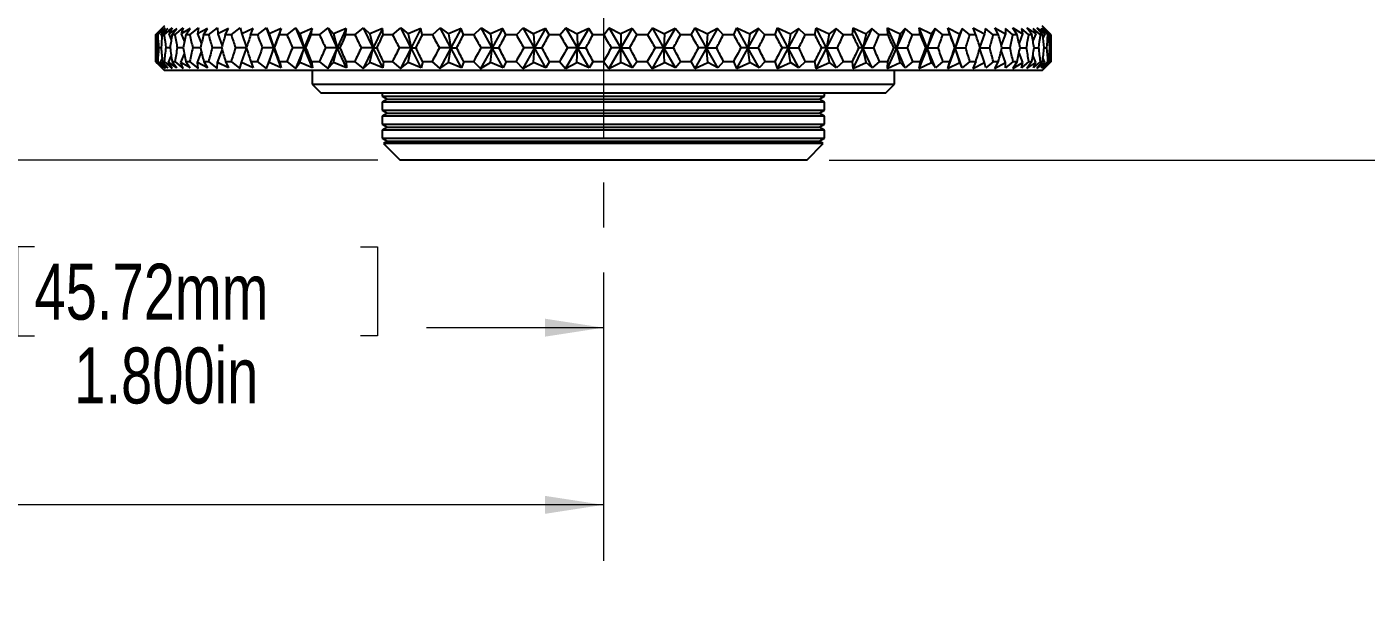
# Model space of a CAD drawing. Header units: inches. Extents: x 2.2 to 21.4, y 0.2 to 16.
# Drawn here: x 8.193 to 11.184, y 0.244 to 1.519 of the extents above; entities that cross this region are included whole.
import ezdxf

# ---------------------------------------------------------------- set-up
doc = ezdxf.new("R2010")
doc.units = ezdxf.units.IN
doc.header["$MEASUREMENT"] = 0
doc.linetypes.add('CENTERX2', pattern=[0.8, 0.5, -0.1, 0.1, -0.1])
doc.styles.add('SLDTEXTSTYLE0', font='TXT', dxfattribs={"width": 0.75})
doc.dimstyles.new('SLDDIMSTYLE0', dxfattribs={"dimtxt": 0.125, "dimasz": 0.13, "dimexe": 0, "dimexo": 0.0625, "dimgap": 0.03125, "dimtad": 0, "dimtih": 1, "dimtoh": 1, "dimdec": 3, "dimrnd": 1e-09, "dimzin": 12, "dimdsep": 46, "dimtxsty": 'SLDTEXTSTYLE0', "dimsah": 1, "dimcen": 0.09, "dimadec": 0, "dimazin": 3, "dimtfac": 1, "dimtdec": 3, "dimtofl": 0, "dimtmove": 0, "dimatfit": 3, "dimfxl": 1, "dimfrac": 2, "dimtolj": 1, "dimtzin": 12, "dimarcsym": 0})
doc.dimstyles.new('SLDDIMSTYLE1', dxfattribs={"dimtxt": 0.125, "dimasz": 0.13, "dimexe": 0, "dimexo": 0.0625, "dimgap": 0.03125, "dimtad": 0, "dimtih": 1, "dimtoh": 1, "dimdec": 3, "dimrnd": 1e-09, "dimzin": 4, "dimdsep": 46, "dimtxsty": 'SLDTEXTSTYLE0', "dimsah": 1, "dimcen": 0.09, "dimadec": 0, "dimazin": 1, "dimtfac": 1, "dimtdec": 3, "dimtofl": 0, "dimtmove": 0, "dimatfit": 3, "dimfxl": 1, "dimfrac": 2, "dimtolj": 1, "dimtzin": 12, "dimarcsym": 0})

# ---------------------------------------------------------------- blocks, each defined once
blk = doc.blocks.new('_D_11')
at = {"color": 7, "linetype": 'Continuous', "lineweight": 18}
for p, q in [((9.2297, 2.2111), (5.8752, 2.2111)), ((6.0002, 2.2111), (6.0002, 1.9215)), ((5.6362, 1.8961), (5.5981, 1.8961)), ((5.5981, 1.8961), (5.5981, 1.6977)), ((6.3643, 1.8961), (6.4024, 1.8961)), ((6.4024, 1.8961), (6.4024, 1.6977)), ((5.5981, 1.6977), (5.6362, 1.6977)), ((6.4024, 1.6977), (6.3643, 1.6977)), ((6.0002, 1.2211), (6.0002, 1.5106)), ((8.9762, 1.2211), (5.8752, 1.2211))]:
    blk.add_line(p, q, dxfattribs=at)
for points in [[(6.0002, 2.2111), (5.9802, 2.0811), (6.0202, 2.0811)], [(6.0002, 1.2211), (6.0202, 1.3511), (5.9802, 1.3511)]]:
    blk.add_solid(points, dxfattribs=at)
at = {"color": 7, "linetype": 'Continuous', "lineweight": 18, "char_height": 0.125, "attachment_point": 1, "style": 'SLDTEXTSTYLE0'}
for s, insert in [('25.15mm', (5.6362, 1.8588)), ('.990in', (5.7712, 1.6718))]:
    blk.add_mtext(s, dxfattribs=dict(at, insert=insert))
blk = doc.blocks.new('_D_12')
at = {"color": 7, "linetype": 'Continuous', "lineweight": 18}
for p, q in [((10.6552, 3.4711), (11.8165, 3.4711)), ((11.6915, 3.4711), (11.6915, 2.4803)), ((11.3274, 2.4549), (11.2893, 2.4549)), ((11.2893, 2.4549), (11.2893, 2.2565)), ((12.0555, 2.4549), (12.0936, 2.4549)), ((12.0936, 2.4549), (12.0936, 2.2565)), ((11.2893, 2.2565), (11.3274, 2.2565)), ((12.0936, 2.2565), (12.0555, 2.2565)), ((11.6915, 1.2211), (11.6915, 2.0695)), ((9.9842, 1.2211), (11.8165, 1.2211))]:
    blk.add_line(p, q, dxfattribs=at)
for points in [[(11.6915, 3.4711), (11.6715, 3.3411), (11.7115, 3.3411)], [(11.6915, 1.2211), (11.7115, 1.3511), (11.6715, 1.3511)]]:
    blk.add_solid(points, dxfattribs=at)
at = {"color": 7, "linetype": 'Continuous', "lineweight": 18, "char_height": 0.125, "attachment_point": 1, "style": 'SLDTEXTSTYLE0'}
for s, insert in [('57.15mm', (11.3274, 2.4176)), ('2.250in', (11.4162, 2.2306))]:
    blk.add_mtext(s, dxfattribs=dict(at, insert=insert))
blk = doc.blocks.new('_D_13')
at = {"color": 7, "linetype": 'Continuous', "lineweight": 18}
for p, q in [((9.5752, 3.5853), (12.4075, 3.5853)), ((12.2825, 3.5853), (12.2825, 3.0651)), ((11.9185, 3.0397), (11.8804, 3.0397)), ((11.8804, 3.0397), (11.8804, 2.8412)), ((12.6466, 3.0397), (12.6847, 3.0397)), ((12.6847, 3.0397), (12.6847, 2.8412)), ((11.8804, 2.8412), (11.9185, 2.8412)), ((12.6847, 2.8412), (12.6466, 2.8412)), ((12.2825, 1.2211), (12.2825, 2.6542)), ((9.9842, 1.2211), (12.4075, 1.2211))]:
    blk.add_line(p, q, dxfattribs=at)
for points in [[(12.2825, 3.5853), (12.2625, 3.4553), (12.3025, 3.4553)], [(12.2825, 1.2211), (12.3025, 1.3511), (12.2625, 1.3511)]]:
    blk.add_solid(points, dxfattribs=at)
at = {"color": 7, "linetype": 'Continuous', "lineweight": 18, "char_height": 0.125, "attachment_point": 1, "style": 'SLDTEXTSTYLE0'}
for s, insert in [('60.05mm', (11.9185, 3.0024)), ('2.364in', (12.0073, 2.8153))]:
    blk.add_mtext(s, dxfattribs=dict(at, insert=insert))
blk = doc.blocks.new('_D_15')
at = {"color": 7, "linetype": 'Continuous', "lineweight": 18}
for p, q in [((7.6802, 1.8461), (7.6802, 0.7224)), ((8.2097, 1.0275), (8.1716, 1.0275)), ((8.1716, 1.0275), (8.1716, 0.829)), ((8.9378, 1.0275), (8.9759, 1.0275)), ((8.9759, 1.0275), (8.9759, 0.829)), ((9.4802, 0.9705), (9.4802, 0.7224)), ((7.6802, 0.8474), (8.062, 0.8474)), ((9.4802, 0.8474), (9.0855, 0.8474)), ((8.1716, 0.829), (8.2097, 0.829)), ((8.9759, 0.829), (8.9378, 0.829))]:
    blk.add_line(p, q, dxfattribs=at)
for points in [[(7.6802, 0.8474), (7.8102, 0.8274), (7.8102, 0.8674)], [(9.4802, 0.8474), (9.3502, 0.8674), (9.3502, 0.8274)]]:
    blk.add_solid(points, dxfattribs=at)
at = {"color": 7, "linetype": 'Continuous', "lineweight": 18, "char_height": 0.125, "attachment_point": 1, "style": 'SLDTEXTSTYLE0'}
for s, insert in [('45.72mm', (8.2097, 0.9902)), ('1.800in', (8.2985, 0.8032))]:
    blk.add_mtext(s, dxfattribs=dict(at, insert=insert))
blk = doc.blocks.new('_D_16')
at = {"color": 7, "linetype": 'Continuous', "lineweight": 18}
for p, q in [((6.6302, 1.6011), (6.6302, 0.327)), ((9.4802, 0.9705), (9.4802, 0.327)), ((7.152, 0.6321), (7.1139, 0.6321)), ((7.1139, 0.6321), (7.1139, 0.4336)), ((7.8801, 0.6321), (7.9182, 0.6321)), ((7.9182, 0.6321), (7.9182, 0.4336)), ((6.6302, 0.452), (7.0043, 0.452)), ((9.4802, 0.452), (8.0278, 0.452)), ((7.1139, 0.4336), (7.152, 0.4336)), ((7.9182, 0.4336), (7.8801, 0.4336))]:
    blk.add_line(p, q, dxfattribs=at)
for points in [[(6.6302, 0.452), (6.7602, 0.432), (6.7602, 0.472)], [(9.4802, 0.452), (9.3502, 0.472), (9.3502, 0.432)]]:
    blk.add_solid(points, dxfattribs=at)
at = {"color": 7, "linetype": 'Continuous', "lineweight": 18, "char_height": 0.125, "attachment_point": 1, "style": 'SLDTEXTSTYLE0'}
for s, insert in [('72.39mm', (7.152, 0.5948)), ('2.850in', (7.2408, 0.4077))]:
    blk.add_mtext(s, dxfattribs=dict(at, insert=insert))

msp = doc.modelspace()

# ---------------------------------------------------------------- linework, layer by layer
at = {"color": 7, "linetype": 'CENTERX2', "lineweight": 18}
msp.add_line((9.4802, 1.7711), (9.4802, 1.0205), dxfattribs=at)
at = {"color": 7, "linetype": 'Continuous', "lineweight": 25}
for p, q in [((8.5002, 1.5211), (8.4802, 1.5011)), ((8.4802, 1.5011), (8.4958, 1.5167)), ((8.4802, 1.5011), (8.4802, 1.4411)), ((8.4958, 1.5167), (8.483, 1.5031)), ((8.483, 1.5011), (8.4964, 1.5152)), ((8.4964, 1.5152), (8.483, 1.5031)), ((8.483, 1.5031), (8.4836, 1.5017)), ((8.4851, 1.5011), (8.483, 1.5011)), ((8.4851, 1.5011), (8.5019, 1.5167)), ((8.5019, 1.5167), (8.4916, 1.5031)), ((8.5074, 1.5152), (8.4916, 1.5031)), ((8.4916, 1.5031), (8.4946, 1.496)), ((8.4951, 1.5011), (8.5074, 1.5152)), ((8.4996, 1.5011), (8.4951, 1.5011)), ((8.4996, 1.5011), (8.5173, 1.5167)), ((8.5173, 1.5167), (8.5098, 1.5031)), ((8.5278, 1.5152), (8.5098, 1.5031)), ((8.5098, 1.5031), (8.5151, 1.4901)), ((8.5167, 1.5011), (8.5278, 1.5152)), ((8.5235, 1.5011), (8.5167, 1.5011)), ((8.5235, 1.5011), (8.542, 1.5167)), ((8.542, 1.5167), (8.5373, 1.5031)), ((8.5573, 1.5152), (8.5373, 1.5031)), ((8.5373, 1.5031), (8.5445, 1.485)), ((8.5476, 1.5011), (8.5573, 1.5152)), ((8.5566, 1.5011), (8.5476, 1.5011)), ((8.5566, 1.5011), (8.5758, 1.5167)), ((8.5758, 1.5167), (8.5739, 1.5031)), ((8.5958, 1.5152), (8.5739, 1.5031)), ((8.5739, 1.5031), (8.5826, 1.4806)), ((8.5874, 1.5011), (8.5958, 1.5152)), ((8.5987, 1.5011), (8.5874, 1.5011)), ((8.5987, 1.5011), (8.6182, 1.5167)), ((8.6182, 1.5167), (8.6192, 1.5031)), ((8.6427, 1.5152), (8.6192, 1.5031)), ((8.6192, 1.5031), (8.6289, 1.4766)), ((8.6359, 1.5011), (8.6427, 1.5152)), ((8.6492, 1.5011), (8.6359, 1.5011)), ((8.6492, 1.5011), (8.669, 1.5167)), ((8.669, 1.5167), (8.6728, 1.5031)), ((8.6978, 1.5152), (8.6728, 1.5031)), ((8.6728, 1.5031), (8.6833, 1.4729)), ((8.6925, 1.5011), (8.6978, 1.5152)), ((8.7077, 1.5011), (8.6925, 1.5011)), ((8.7077, 1.5011), (8.7276, 1.5167)), ((8.7276, 1.5167), (8.7342, 1.5031)), ((8.7442, 1.4718), (8.7276, 1.5167)), ((8.7603, 1.5152), (8.7342, 1.5031)), ((8.7342, 1.5031), (8.7442, 1.4718)), ((8.7603, 1.5152), (8.7442, 1.4718)), ((8.7567, 1.5011), (8.7603, 1.5152)), ((8.7737, 1.5011), (8.7567, 1.5011)), ((8.7737, 1.5011), (8.7934, 1.5167)), ((8.7934, 1.5167), (8.8027, 1.5031)), ((8.8119, 1.4718), (8.7934, 1.5167)), ((8.8298, 1.5152), (8.8027, 1.5031)), ((8.8027, 1.5031), (8.8119, 1.4718)), ((8.8298, 1.5152), (8.8119, 1.4718)), ((8.8278, 1.5011), (8.8298, 1.5152)), ((8.8464, 1.5011), (8.8278, 1.5011)), ((8.8464, 1.5011), (8.8658, 1.5167)), ((8.8658, 1.5167), (8.8778, 1.5031)), ((8.886, 1.4718), (8.8658, 1.5167)), ((8.9056, 1.5152), (8.8778, 1.5031)), ((8.8778, 1.5031), (8.886, 1.4718)), ((8.9056, 1.5152), (8.886, 1.4718)), ((8.9053, 1.5011), (8.9056, 1.5152)), ((8.9253, 1.5011), (8.9053, 1.5011)), ((8.9253, 1.5011), (8.9442, 1.5167)), ((8.9442, 1.5167), (8.9587, 1.5031)), ((8.9659, 1.4718), (8.9442, 1.5167)), ((8.9869, 1.5152), (8.9587, 1.5031)), ((8.9587, 1.5031), (8.9659, 1.4718)), ((8.9869, 1.5152), (8.9659, 1.4718)), ((8.9882, 1.5011), (8.9869, 1.5152)), ((9.0095, 1.5011), (8.9882, 1.5011)), ((9.0095, 1.5011), (9.0277, 1.5167)), ((9.0277, 1.5167), (9.0446, 1.5031)), ((9.0507, 1.4718), (9.0277, 1.5167)), ((9.0729, 1.5152), (9.0446, 1.5031)), ((9.0446, 1.5031), (9.0507, 1.4718)), ((9.0729, 1.5152), (9.0507, 1.4718)), ((9.0759, 1.5011), (9.0729, 1.5152)), ((9.0983, 1.5011), (9.0759, 1.5011)), ((9.0983, 1.5011), (9.1156, 1.5167)), ((9.1156, 1.5167), (9.1347, 1.5031)), ((9.1396, 1.4718), (9.1156, 1.5167)), ((9.1629, 1.5152), (9.1347, 1.5031)), ((9.1347, 1.5031), (9.1396, 1.4718)), ((9.1629, 1.5152), (9.1396, 1.4718)), ((9.1675, 1.5011), (9.1629, 1.5152)), ((9.1907, 1.5011), (9.1675, 1.5011)), ((9.1907, 1.5011), (9.207, 1.5167)), ((9.207, 1.5167), (9.2281, 1.5031)), ((9.2318, 1.4718), (9.207, 1.5167)), ((9.2559, 1.5152), (9.2281, 1.5031)), ((9.2281, 1.5031), (9.2318, 1.4718)), ((9.2559, 1.5152), (9.2318, 1.4718)), ((9.2621, 1.5011), (9.2559, 1.5152)), ((9.2859, 1.5011), (9.2621, 1.5011)), ((9.2859, 1.5011), (9.301, 1.5167)), ((9.301, 1.5167), (9.324, 1.5031)), ((9.3264, 1.4718), (9.301, 1.5167)), ((9.3511, 1.5152), (9.324, 1.5031)), ((9.324, 1.5031), (9.3264, 1.4718)), ((9.3511, 1.5152), (9.3264, 1.4718)), ((9.3588, 1.5011), (9.3511, 1.5152)), ((9.383, 1.5011), (9.3588, 1.5011)), ((9.383, 1.5011), (9.3967, 1.5167)), ((9.3967, 1.5167), (9.4214, 1.5031)), ((9.4225, 1.4718), (9.3967, 1.5167)), ((9.4475, 1.5152), (9.4214, 1.5031)), ((9.4214, 1.5031), (9.4225, 1.4718)), ((9.4475, 1.5152), (9.4225, 1.4718)), ((9.4567, 1.5011), (9.4475, 1.5152)), ((9.481, 1.5011), (9.4567, 1.5011)), ((9.481, 1.5011), (9.4933, 1.5167)), ((9.4933, 1.5167), (9.5193, 1.5031)), ((9.5192, 1.4718), (9.4933, 1.5167)), ((9.5442, 1.5152), (9.5192, 1.4718)), ((9.5193, 1.5031), (9.5192, 1.4718)), ((9.5442, 1.5152), (9.5193, 1.5031)), ((9.5548, 1.5011), (9.5442, 1.5152)), ((9.5791, 1.5011), (9.5548, 1.5011)), ((9.5791, 1.5011), (9.5897, 1.5167)), ((9.5897, 1.5167), (9.6168, 1.5031)), ((9.6154, 1.4718), (9.5897, 1.5167)), ((9.6403, 1.5152), (9.6154, 1.4718)), ((9.6168, 1.5031), (9.6154, 1.4718)), ((9.6403, 1.5152), (9.6168, 1.5031)), ((9.6522, 1.5011), (9.6403, 1.5152)), ((9.6761, 1.5011), (9.6522, 1.5011)), ((9.6761, 1.5011), (9.685, 1.5167)), ((9.685, 1.5167), (9.7131, 1.5031)), ((9.7104, 1.4718), (9.685, 1.5167)), ((9.7349, 1.5152), (9.7104, 1.4718)), ((9.7131, 1.5031), (9.7104, 1.4718)), ((9.7349, 1.5152), (9.7131, 1.5031)), ((9.7479, 1.5011), (9.7349, 1.5152)), ((9.7713, 1.5011), (9.7479, 1.5011)), ((9.7713, 1.5011), (9.7784, 1.5167)), ((9.7784, 1.5167), (9.8071, 1.5031)), ((9.8031, 1.4718), (9.7784, 1.5167)), ((9.827, 1.5152), (9.8031, 1.4718)), ((9.8071, 1.5031), (9.8031, 1.4718)), ((9.827, 1.5152), (9.8071, 1.5031)), ((9.8411, 1.5011), (9.827, 1.5152)), ((9.8637, 1.5011), (9.8411, 1.5011)), ((9.8637, 1.5011), (9.869, 1.5167)), ((9.869, 1.5167), (9.8979, 1.5031)), ((9.8928, 1.4718), (9.869, 1.5167)), ((9.9158, 1.5152), (9.8928, 1.4718)), ((9.8979, 1.5031), (9.8928, 1.4718)), ((9.9158, 1.5152), (9.8979, 1.5031)), ((9.9308, 1.5011), (9.9158, 1.5152)), ((9.9523, 1.5011), (9.9308, 1.5011)), ((9.9523, 1.5011), (9.9557, 1.5167)), ((9.9557, 1.5167), (9.9847, 1.5031)), ((9.9784, 1.4718), (9.9557, 1.5167)), ((10.0004, 1.5152), (9.9784, 1.4718)), ((9.9847, 1.5031), (9.9784, 1.4718)), ((10.0004, 1.5152), (9.9847, 1.5031)), ((10.0161, 1.5011), (10.0004, 1.5152)), ((10.0365, 1.5011), (10.0161, 1.5011)), ((10.0365, 1.5011), (10.0379, 1.5167)), ((10.0379, 1.5167), (10.0667, 1.5031)), ((10.0593, 1.4718), (10.0379, 1.5167)), ((10.08, 1.5152), (10.0593, 1.4718)), ((10.0667, 1.5031), (10.0593, 1.4718)), ((10.08, 1.5152), (10.0667, 1.5031)), ((10.0963, 1.5011), (10.08, 1.5152)), ((10.1152, 1.5011), (10.0963, 1.5011)), ((10.1147, 1.5167), (10.143, 1.5031)), ((10.1152, 1.5011), (10.1147, 1.5167)), ((10.1346, 1.4718), (10.1147, 1.5167)), ((10.1538, 1.5152), (10.1346, 1.4718)), ((10.143, 1.5031), (10.1346, 1.4718)), ((10.1538, 1.5152), (10.143, 1.5031)), ((10.1705, 1.5011), (10.1538, 1.5152)), ((10.1879, 1.5011), (10.1705, 1.5011)), ((10.1854, 1.5167), (10.2129, 1.5031)), ((10.1879, 1.5011), (10.1854, 1.5167)), ((10.2036, 1.4718), (10.1854, 1.5167)), ((10.2211, 1.5152), (10.2036, 1.4718)), ((10.2129, 1.5031), (10.2036, 1.4718)), ((10.2211, 1.5152), (10.2129, 1.5031)), ((10.2381, 1.5011), (10.2211, 1.5152)), ((10.2537, 1.5011), (10.2381, 1.5011)), ((10.2494, 1.5167), (10.2758, 1.5031)), ((10.2537, 1.5011), (10.2494, 1.5167)), ((10.2656, 1.4718), (10.2494, 1.5167)), ((10.2813, 1.5152), (10.2656, 1.4718)), ((10.2758, 1.5031), (10.2656, 1.4718)), ((10.2813, 1.5152), (10.2758, 1.5031)), ((10.2984, 1.5011), (10.2813, 1.5152)), ((10.3121, 1.5011), (10.2984, 1.5011)), ((10.3059, 1.5167), (10.331, 1.5031)), ((10.3121, 1.5011), (10.3059, 1.5167)), ((10.331, 1.5031), (10.3207, 1.4738)), ((10.3337, 1.5152), (10.331, 1.5031)), ((10.3508, 1.5011), (10.3337, 1.5152)), ((10.3625, 1.5011), (10.3508, 1.5011)), ((10.3544, 1.5167), (10.378, 1.5031)), ((10.3625, 1.5011), (10.3544, 1.5167)), ((10.378, 1.5031), (10.3687, 1.4779)), ((10.3948, 1.5011), (10.378, 1.5152)), ((10.378, 1.5152), (10.378, 1.5031)), ((10.3946, 1.5167), (10.4164, 1.5031)), ((10.4044, 1.5011), (10.3946, 1.5167)), ((10.4044, 1.5011), (10.3948, 1.5011)), ((10.4164, 1.5031), (10.4084, 1.4825)), ((10.43, 1.5011), (10.4136, 1.5152)), ((10.4136, 1.5152), (10.4164, 1.5031)), ((10.4259, 1.5167), (10.4458, 1.5031)), ((10.4374, 1.5011), (10.4259, 1.5167)), ((10.4374, 1.5011), (10.43, 1.5011)), ((10.4458, 1.5031), (10.4396, 1.4877)), ((10.4561, 1.5011), (10.4402, 1.5152)), ((10.4402, 1.5152), (10.4458, 1.5031)), ((10.4481, 1.5167), (10.4658, 1.5031)), ((10.4611, 1.5011), (10.4481, 1.5167)), ((10.4611, 1.5011), (10.4561, 1.5011)), ((10.4728, 1.5011), (10.4575, 1.5152)), ((10.4575, 1.5152), (10.4658, 1.5031)), ((10.4802, 1.5011), (10.4602, 1.5211)), ((10.461, 1.5167), (10.4764, 1.5031)), ((10.4754, 1.5011), (10.461, 1.5167)), ((10.4658, 1.5031), (10.4619, 1.4937)), ((10.4799, 1.5011), (10.4655, 1.5152)), ((10.4655, 1.5152), (10.4764, 1.5031)), ((10.4754, 1.5011), (10.4728, 1.5011)), ((10.4764, 1.5031), (10.4754, 1.5009)), ((10.4802, 1.5011), (10.4799, 1.5011)), ((10.4802, 1.4411), (10.4802, 1.5011)), ((8.4819, 1.4718), (8.4803, 1.4718)), ((8.4925, 1.4718), (8.4869, 1.4718)), ((8.5126, 1.4718), (8.503, 1.4718)), ((8.542, 1.4718), (8.5285, 1.4718)), ((8.5805, 1.4718), (8.5632, 1.4718)), ((8.6276, 1.4718), (8.6067, 1.4718)), ((8.6188, 1.4395), (8.6289, 1.467)), ((8.6829, 1.4718), (8.6587, 1.4718)), ((8.6724, 1.4395), (8.6833, 1.4708)), ((8.7442, 1.4718), (8.7185, 1.4718)), ((8.7442, 1.4718), (8.727, 1.4255)), ((8.7338, 1.4395), (8.7442, 1.4718)), ((8.7609, 1.427), (8.7442, 1.4718)), ((8.7442, 1.4718), (8.7459, 1.4718)), ((8.8119, 1.4718), (8.7857, 1.4718)), ((8.8119, 1.4718), (8.7928, 1.4255)), ((8.8024, 1.4395), (8.8119, 1.4718)), ((8.8304, 1.427), (8.8119, 1.4718)), ((8.8119, 1.4718), (8.816, 1.4718)), ((8.886, 1.4718), (8.8596, 1.4718)), ((8.886, 1.4718), (8.8652, 1.4255)), ((8.8775, 1.4395), (8.886, 1.4718)), ((8.9062, 1.427), (8.886, 1.4718)), ((8.886, 1.4718), (8.8925, 1.4718)), ((8.9659, 1.4718), (8.9394, 1.4718)), ((8.9659, 1.4718), (8.9435, 1.4255)), ((8.9585, 1.4395), (8.9659, 1.4718)), ((8.9876, 1.427), (8.9659, 1.4718)), ((8.9659, 1.4718), (8.9746, 1.4718)), ((9.0507, 1.4718), (9.0245, 1.4718)), ((9.0507, 1.4718), (9.0269, 1.4255)), ((9.0444, 1.4395), (9.0507, 1.4718)), ((9.0736, 1.427), (9.0507, 1.4718)), ((9.0507, 1.4718), (9.0616, 1.4718)), ((9.1396, 1.4718), (9.1139, 1.4718)), ((9.1396, 1.4718), (9.1148, 1.4255)), ((9.1345, 1.4395), (9.1396, 1.4718)), ((9.1636, 1.427), (9.1396, 1.4718)), ((9.1396, 1.4718), (9.1527, 1.4718)), ((9.2318, 1.4718), (9.2061, 1.4255)), ((9.2318, 1.4718), (9.2069, 1.4718)), ((9.228, 1.4395), (9.2318, 1.4718)), ((9.2567, 1.427), (9.2318, 1.4718)), ((9.2318, 1.4718), (9.2468, 1.4718)), ((9.3264, 1.4718), (9.3001, 1.4255)), ((9.3264, 1.4718), (9.3025, 1.4718)), ((9.3239, 1.4395), (9.3264, 1.4718)), ((9.3519, 1.427), (9.3264, 1.4718)), ((9.3264, 1.4718), (9.3433, 1.4718)), ((9.4225, 1.4718), (9.3959, 1.4255)), ((9.4225, 1.4718), (9.3998, 1.4718)), ((9.4213, 1.4395), (9.4225, 1.4718)), ((9.4483, 1.427), (9.4225, 1.4718)), ((9.4225, 1.4718), (9.441, 1.4718)), ((9.5192, 1.4718), (9.4924, 1.4255)), ((9.5192, 1.4718), (9.4979, 1.4718)), ((9.545, 1.427), (9.5192, 1.4718)), ((9.5192, 1.4718), (9.5392, 1.4718)), ((9.5193, 1.4395), (9.5192, 1.4718)), ((9.6154, 1.4718), (9.5888, 1.4255)), ((9.6154, 1.4718), (9.5958, 1.4718)), ((9.6412, 1.427), (9.6154, 1.4718)), ((9.6154, 1.4718), (9.6367, 1.4718)), ((9.6169, 1.4395), (9.6154, 1.4718)), ((9.7104, 1.4718), (9.6842, 1.4255)), ((9.7104, 1.4718), (9.6926, 1.4718)), ((9.7132, 1.4395), (9.7104, 1.4718)), ((9.7357, 1.427), (9.7104, 1.4718)), ((9.7104, 1.4718), (9.7328, 1.4718)), ((9.8031, 1.4718), (9.7776, 1.4255)), ((9.8031, 1.4718), (9.7874, 1.4718)), ((9.8072, 1.4395), (9.8031, 1.4718)), ((9.8278, 1.427), (9.8031, 1.4718)), ((9.8031, 1.4718), (9.8264, 1.4718)), ((9.8928, 1.4718), (9.8682, 1.4255)), ((9.8928, 1.4718), (9.8792, 1.4718)), ((9.8981, 1.4395), (9.8928, 1.4718)), ((9.9166, 1.427), (9.8928, 1.4718)), ((9.8928, 1.4718), (9.9167, 1.4718)), ((9.9784, 1.4718), (9.955, 1.4255)), ((9.9784, 1.4718), (9.9671, 1.4718)), ((9.985, 1.4395), (9.9784, 1.4718)), ((10.0011, 1.427), (9.9784, 1.4718)), ((9.9784, 1.4718), (10.0028, 1.4718)), ((10.0593, 1.4718), (10.0372, 1.4255)), ((10.0593, 1.4718), (10.0504, 1.4718)), ((10.067, 1.4395), (10.0593, 1.4718)), ((10.0807, 1.427), (10.0593, 1.4718)), ((10.0593, 1.4718), (10.0838, 1.4718)), ((10.1346, 1.4718), (10.1141, 1.4255)), ((10.1346, 1.4718), (10.1282, 1.4718)), ((10.1433, 1.4395), (10.1346, 1.4718)), ((10.1544, 1.427), (10.1346, 1.4718)), ((10.1346, 1.4718), (10.1591, 1.4718)), ((10.2036, 1.4718), (10.1848, 1.4255)), ((10.2036, 1.4718), (10.1997, 1.4718)), ((10.2133, 1.4395), (10.2036, 1.4718)), ((10.2217, 1.427), (10.2036, 1.4718)), ((10.2036, 1.4718), (10.2278, 1.4718)), ((10.2656, 1.4718), (10.2488, 1.4255)), ((10.2656, 1.4718), (10.2643, 1.4718)), ((10.2762, 1.4395), (10.2656, 1.4718)), ((10.2818, 1.427), (10.2656, 1.4718)), ((10.2656, 1.4718), (10.2893, 1.4718)), ((10.3314, 1.4395), (10.3207, 1.4698)), ((10.3214, 1.4718), (10.343, 1.4718)), ((10.3784, 1.4395), (10.3687, 1.4657)), ((10.3703, 1.4718), (10.3884, 1.4718)), ((10.4107, 1.4718), (10.425, 1.4718)), ((10.4421, 1.4718), (10.4526, 1.4718)), ((10.4643, 1.4718), (10.4708, 1.4718)), ((10.4769, 1.4718), (10.4794, 1.4718)), ((8.4802, 1.4411), (8.5002, 1.4211)), ((8.4802, 1.4411), (8.4958, 1.4255)), ((8.4825, 1.4395), (8.4832, 1.4409)), ((8.4958, 1.4255), (8.4825, 1.4395)), ((8.4964, 1.427), (8.4825, 1.4395)), ((8.483, 1.4411), (8.4964, 1.427)), ((8.483, 1.4411), (8.485, 1.4411)), ((8.485, 1.4411), (8.5018, 1.4255)), ((8.4912, 1.4395), (8.4946, 1.4477)), ((8.5018, 1.4255), (8.4912, 1.4395)), ((8.5075, 1.427), (8.4912, 1.4395)), ((8.4952, 1.4411), (8.5075, 1.427)), ((8.4952, 1.4411), (8.4994, 1.4411)), ((8.4994, 1.4411), (8.5171, 1.4255)), ((8.5094, 1.4395), (8.5151, 1.4535)), ((8.5171, 1.4255), (8.5094, 1.4395)), ((8.528, 1.427), (8.5094, 1.4395)), ((8.5169, 1.4411), (8.528, 1.427)), ((8.5169, 1.4411), (8.5232, 1.4411)), ((8.5232, 1.4411), (8.5418, 1.4255)), ((8.5369, 1.4395), (8.5445, 1.4586)), ((8.5418, 1.4255), (8.5369, 1.4395)), ((8.5576, 1.427), (8.5369, 1.4395)), ((8.5479, 1.4411), (8.5576, 1.427)), ((8.5479, 1.4411), (8.5563, 1.4411)), ((8.5563, 1.4411), (8.5754, 1.4255)), ((8.5735, 1.4395), (8.5826, 1.463)), ((8.5754, 1.4255), (8.5735, 1.4395)), ((8.5961, 1.427), (8.5735, 1.4395)), ((8.5878, 1.4411), (8.5961, 1.427)), ((8.5878, 1.4411), (8.5983, 1.4411)), ((8.5983, 1.4411), (8.6178, 1.4255)), ((8.6178, 1.4255), (8.6188, 1.4395)), ((8.6431, 1.427), (8.6188, 1.4395)), ((8.6363, 1.4411), (8.6431, 1.427)), ((8.6363, 1.4411), (8.6487, 1.4411)), ((8.6487, 1.4411), (8.6685, 1.4255)), ((8.6685, 1.4255), (8.6724, 1.4395)), ((8.6982, 1.427), (8.6724, 1.4395)), ((8.693, 1.4411), (8.6982, 1.427)), ((8.693, 1.4411), (8.7072, 1.4411)), ((8.7072, 1.4411), (8.727, 1.4255)), ((8.727, 1.4255), (8.7338, 1.4395)), ((8.7609, 1.427), (8.7338, 1.4395)), ((8.7572, 1.4411), (8.7609, 1.427)), ((8.7572, 1.4411), (8.7731, 1.4411)), ((8.7731, 1.4411), (8.7928, 1.4255)), ((8.7928, 1.4255), (8.8024, 1.4395)), ((8.8304, 1.427), (8.8024, 1.4395)), ((8.8284, 1.4411), (8.8304, 1.427)), ((8.8284, 1.4411), (8.8458, 1.4411)), ((8.8458, 1.4411), (8.8652, 1.4255)), ((8.8652, 1.4255), (8.8775, 1.4395)), ((8.9062, 1.427), (8.8775, 1.4395)), ((8.9059, 1.4411), (8.9062, 1.427)), ((8.9059, 1.4411), (8.9246, 1.4411)), ((8.9246, 1.4411), (8.9435, 1.4255)), ((8.9435, 1.4255), (8.9585, 1.4395)), ((8.9876, 1.427), (8.9585, 1.4395)), ((8.9889, 1.4411), (8.9876, 1.427)), ((8.9889, 1.4411), (9.0088, 1.4411)), ((9.0088, 1.4411), (9.0269, 1.4255)), ((9.0269, 1.4255), (9.0444, 1.4395)), ((9.0736, 1.427), (9.0444, 1.4395)), ((9.0767, 1.4411), (9.0736, 1.427)), ((9.0767, 1.4411), (9.0975, 1.4411)), ((9.0975, 1.4411), (9.1148, 1.4255)), ((9.1148, 1.4255), (9.1345, 1.4395)), ((9.1636, 1.427), (9.1345, 1.4395)), ((9.1683, 1.4411), (9.1636, 1.427)), ((9.1683, 1.4411), (9.1899, 1.4411)), ((9.1899, 1.4411), (9.2061, 1.4255)), ((9.2061, 1.4255), (9.228, 1.4395)), ((9.2567, 1.427), (9.228, 1.4395)), ((9.2629, 1.4411), (9.2567, 1.427)), ((9.2629, 1.4411), (9.2851, 1.4411)), ((9.2851, 1.4411), (9.3001, 1.4255)), ((9.3001, 1.4255), (9.3239, 1.4395)), ((9.3519, 1.427), (9.3239, 1.4395)), ((9.3596, 1.4411), (9.3519, 1.427)), ((9.3596, 1.4411), (9.3822, 1.4411)), ((9.3822, 1.4411), (9.3959, 1.4255)), ((9.3959, 1.4255), (9.4213, 1.4395)), ((9.4483, 1.427), (9.4213, 1.4395)), ((9.4575, 1.4411), (9.4483, 1.427)), ((9.4575, 1.4411), (9.4802, 1.4411)), ((9.4802, 1.4411), (9.4924, 1.4255)), ((9.4924, 1.4255), (9.5193, 1.4395)), ((9.545, 1.427), (9.5193, 1.4395)), ((9.5556, 1.4411), (9.545, 1.427)), ((9.5556, 1.4411), (9.5782, 1.4411)), ((9.5782, 1.4411), (9.5888, 1.4255)), ((9.5888, 1.4255), (9.6169, 1.4395)), ((9.6412, 1.427), (9.6169, 1.4395)), ((9.653, 1.4411), (9.6412, 1.427)), ((9.653, 1.4411), (9.6753, 1.4411)), ((9.6753, 1.4411), (9.6842, 1.4255)), ((9.6842, 1.4255), (9.7132, 1.4395)), ((9.7357, 1.427), (9.7132, 1.4395)), ((9.7487, 1.4411), (9.7357, 1.427)), ((9.7487, 1.4411), (9.7705, 1.4411)), ((9.7705, 1.4411), (9.7776, 1.4255)), ((9.7776, 1.4255), (9.8072, 1.4395)), ((9.8278, 1.427), (9.8072, 1.4395)), ((9.8418, 1.4411), (9.8278, 1.427)), ((9.8418, 1.4411), (9.8629, 1.4411)), ((9.8629, 1.4411), (9.8682, 1.4255)), ((9.8682, 1.4255), (9.8981, 1.4395)), ((9.9166, 1.427), (9.8981, 1.4395)), ((9.9315, 1.4411), (9.9166, 1.427)), ((9.9315, 1.4411), (9.9516, 1.4411)), ((9.9516, 1.4411), (9.955, 1.4255)), ((9.955, 1.4255), (9.985, 1.4395)), ((10.0011, 1.427), (9.985, 1.4395)), ((10.0168, 1.4411), (10.0011, 1.427)), ((10.0168, 1.4411), (10.0358, 1.4411)), ((10.0358, 1.4411), (10.0372, 1.4255)), ((10.0372, 1.4255), (10.067, 1.4395)), ((10.0807, 1.427), (10.067, 1.4395)), ((10.0969, 1.4411), (10.0807, 1.427)), ((10.0969, 1.4411), (10.1146, 1.4411)), ((10.1146, 1.4411), (10.1141, 1.4255)), ((10.1141, 1.4255), (10.1433, 1.4395)), ((10.1544, 1.427), (10.1433, 1.4395)), ((10.1711, 1.4411), (10.1544, 1.427)), ((10.1711, 1.4411), (10.1873, 1.4411)), ((10.1873, 1.4411), (10.1848, 1.4255)), ((10.1848, 1.4255), (10.2133, 1.4395)), ((10.2217, 1.427), (10.2133, 1.4395)), ((10.2386, 1.4411), (10.2217, 1.427)), ((10.2386, 1.4411), (10.2532, 1.4411)), ((10.2532, 1.4411), (10.2488, 1.4255)), ((10.2488, 1.4255), (10.2762, 1.4395)), ((10.2818, 1.427), (10.2762, 1.4395)), ((10.2988, 1.4411), (10.2818, 1.427)), ((10.2988, 1.4411), (10.3116, 1.4411)), ((10.3116, 1.4411), (10.3054, 1.4255)), ((10.3054, 1.4255), (10.3314, 1.4395)), ((10.3342, 1.427), (10.3314, 1.4395)), ((10.3512, 1.4411), (10.3342, 1.427)), ((10.3512, 1.4411), (10.3621, 1.4411)), ((10.3621, 1.4411), (10.354, 1.4255)), ((10.354, 1.4255), (10.3784, 1.4395)), ((10.3951, 1.4411), (10.3784, 1.427)), ((10.3784, 1.427), (10.3784, 1.4395)), ((10.4041, 1.4411), (10.3943, 1.4255)), ((10.3943, 1.4255), (10.4168, 1.4395)), ((10.3951, 1.4411), (10.4041, 1.4411)), ((10.4168, 1.4395), (10.4084, 1.4611)), ((10.4303, 1.4411), (10.4139, 1.427)), ((10.4139, 1.427), (10.4168, 1.4395)), ((10.4371, 1.4411), (10.4257, 1.4255)), ((10.4257, 1.4255), (10.4462, 1.4395)), ((10.4303, 1.4411), (10.4371, 1.4411)), ((10.4462, 1.4395), (10.4396, 1.4559)), ((10.4563, 1.4411), (10.4404, 1.427)), ((10.4404, 1.427), (10.4462, 1.4395)), ((10.461, 1.4411), (10.448, 1.4255)), ((10.448, 1.4255), (10.4663, 1.4395)), ((10.4563, 1.4411), (10.461, 1.4411)), ((10.4729, 1.4411), (10.4577, 1.427)), ((10.4577, 1.427), (10.4663, 1.4395)), ((10.4602, 1.4211), (10.4802, 1.4411)), ((10.4754, 1.4411), (10.461, 1.4255)), ((10.461, 1.4255), (10.4768, 1.4395)), ((10.4663, 1.4395), (10.4619, 1.4499)), ((10.4799, 1.4411), (10.4656, 1.427)), ((10.4656, 1.427), (10.4768, 1.4395)), ((10.4729, 1.4411), (10.4754, 1.4411)), ((10.4768, 1.4395), (10.4754, 1.4427)), ((10.4799, 1.4411), (10.4802, 1.4411)), ((10.4602, 1.4211), (8.5002, 1.4211)), ((8.8302, 1.4211), (8.8302, 1.3911)), ((10.1302, 1.3911), (10.1302, 1.4211)), ((8.8302, 1.3911), (8.8502, 1.3711)), ((8.8302, 1.3911), (10.1302, 1.3911)), ((10.1102, 1.3711), (10.1302, 1.3911)), ((10.1102, 1.3711), (8.8502, 1.3711)), ((8.9862, 1.3711), (8.9862, 1.3642)), ((8.9862, 1.3642), (8.9982, 1.3573)), ((8.9862, 1.3642), (9.9742, 1.3642)), ((8.9982, 1.3573), (8.9862, 1.3504)), ((8.9862, 1.3504), (8.9862, 1.333)), ((9.9742, 1.3504), (8.9862, 1.3504)), ((8.9982, 1.3573), (9.9622, 1.3573)), ((9.9622, 1.3573), (9.9742, 1.3642)), ((9.9742, 1.3504), (9.9622, 1.3573)), ((9.9742, 1.3642), (9.9742, 1.3711)), ((9.9742, 1.333), (9.9742, 1.3504)), ((8.9862, 1.333), (8.9982, 1.3261)), ((8.9862, 1.333), (9.9742, 1.333)), ((8.9982, 1.3261), (8.9862, 1.3191)), ((8.9862, 1.3191), (8.9862, 1.3017)), ((9.9742, 1.3191), (8.9862, 1.3191)), ((8.9982, 1.3261), (9.9622, 1.3261)), ((9.9622, 1.3261), (9.9742, 1.333)), ((9.9742, 1.3191), (9.9622, 1.3261)), ((9.9742, 1.3017), (9.9742, 1.3191)), ((8.9862, 1.3017), (8.9982, 1.2948)), ((8.9862, 1.3017), (9.9742, 1.3017)), ((8.9982, 1.2948), (8.9862, 1.2879)), ((8.9862, 1.2879), (8.9862, 1.2705)), ((9.9742, 1.2879), (8.9862, 1.2879)), ((8.9982, 1.2948), (9.9622, 1.2948)), ((9.9622, 1.2948), (9.9742, 1.3017)), ((9.9742, 1.2879), (9.9622, 1.2948)), ((9.9742, 1.2705), (9.9742, 1.2879)), ((8.9862, 1.2705), (8.9982, 1.2636)), ((8.9862, 1.2705), (9.9742, 1.2705)), ((8.9982, 1.2636), (8.989, 1.2583)), ((8.989, 1.2583), (9.0262, 1.2211)), ((9.9714, 1.2583), (8.989, 1.2583)), ((8.9982, 1.2636), (9.9622, 1.2636)), ((9.9342, 1.2211), (9.9714, 1.2583)), ((9.9622, 1.2636), (9.9742, 1.2705)), ((9.9714, 1.2583), (9.9622, 1.2636)), ((9.9342, 1.2211), (9.0262, 1.2211))]:
    msp.add_line(p, q, dxfattribs=at)
for centre, major_axis, ratio, start_param, end_param in [((9.4802, 3.8674), (0.8332, 2.9422), 0.187952, 2.556512, 2.573369), ((9.4802, 3.7689), (0.8443, 2.9424), 0.182106, 2.501383, 2.517084), ((9.4802, 3.8674), (0.777, 2.9417), 0.213976, 2.559799, 2.576655), ((9.4802, 3.7689), (0.8903, 2.9432), 0.15471, 2.49594, 2.511641), ((9.4802, 3.8674), (0.7125, 2.9415), 0.23855, 2.561055, 2.577912), ((9.4802, 3.7689), (0.9281, 2.944), 0.126462, 2.48902, 2.504721), ((9.4802, 3.8674), (0.6395, 2.9416), 0.261338, 2.560094, 2.57695), ((9.4802, 3.7689), (0.9578, 2.9449), 0.09757, 2.480898, 2.496599), ((9.4802, 3.8674), (0.5584, 2.9422), 0.281965, 2.556799, 2.573656), ((9.4802, 3.7689), (0.9796, 2.9456), 0.068214, 2.471855, 2.487556), ((9.4802, 3.8674), (0.4694, 2.943), 0.300029, 2.551155, 2.568011), ((9.4802, 3.7689), (0.9935, 2.9461), 0.038549, 2.462173, 2.477874), ((9.4802, 3.8674), (0.3733, 2.944), 0.315118, 2.543272, 2.560128), ((9.4802, 3.7689), (0.9997, 2.9464), 0.008716, 2.452131, 2.467832), ((9.4802, 3.8674), (0.2711, 2.945), 0.32684, 2.533413, 2.55027), ((9.4802, 3.7689), (0.9981, 2.9463), 0.021154, 3.825477, 3.841178), ((9.4802, 3.8674), (0.1642, 2.9459), 0.334853, 2.521998, 2.538854), ((9.4802, 3.7689), (0.9887, 2.9459), 0.050933, 3.835403, 3.851104), ((9.4802, 3.8674), (0.0543, 2.9463), 0.338906, 2.509585, 2.526442), ((9.4802, 3.7689), (0.9715, 2.9453), 0.080487, 3.844853, 3.860554), ((9.4802, 3.8674), (-0.0566, 2.9463), 0.338864, 2.496833, 2.51369), ((9.4802, 3.7689), (0.9464, 2.9445), 0.10967, 3.853546, 3.869247), ((9.4802, 3.8674), (-0.1664, 2.9458), 0.33473, 2.484434, 2.501291), ((9.4802, 3.7689), (0.9134, 2.9437), 0.138317, 3.861201, 3.876903), ((9.4802, 3.8674), (-0.2732, 2.945), 0.326638, 2.473045, 2.489902), ((9.4802, 3.7689), (0.8722, 2.9428), 0.166238, 3.867539, 3.883241), ((9.4802, 3.8674), (-0.3753, 2.944), 0.314845, 2.463223, 2.480079), ((9.4802, 3.7689), (0.8227, 2.9421), 0.193209, 3.872287, 3.887989), ((9.4802, 3.8674), (-0.4713, 2.943), 0.299692, 2.455383, 2.47224), ((9.4802, 3.7689), (0.7649, 2.9416), 0.21897, 3.875189, 3.89089), ((9.4802, 3.8674), (-0.5601, 2.9421), 0.281572, 2.449786, 2.466642), ((9.4802, 3.7689), (0.6987, 2.9415), 0.243218, 3.876019, 3.89172), ((9.4802, 3.8674), (-0.6411, 2.9416), 0.260897, 2.446539, 2.463395), ((9.4802, 3.7689), (0.6241, 2.9417), 0.265609, 3.874602, 3.890303), ((9.4802, 3.8674), (-0.7139, 2.9415), 0.238069, 2.445624, 2.46248), ((9.4802, 3.7689), (0.5414, 2.9423), 0.285761, 3.870839, 3.88654), ((9.4802, 3.8674), (-0.7783, 2.9417), 0.213463, 2.446923, 2.463779), ((9.4802, 3.7689), (0.4509, 2.9432), 0.303268, 3.864738, 3.880439), ((9.4802, 3.8674), (-0.8342, 2.9422), 0.187413, 2.450249, 2.467105), ((9.4802, 3.7689), (0.3535, 2.9442), 0.31772, 3.856438, 3.872139), ((9.4802, 3.8674), (-0.8819, 2.943), 0.160214, 2.455366, 2.472223), ((9.4802, 3.7689), (0.2502, 2.9452), 0.328731, 3.846232, 3.861934), ((9.4802, 3.8674), (-0.9213, 2.9439), 0.132116, 2.462016, 2.478872), ((9.4802, 3.7689), (0.1426, 2.946), 0.335977, 3.834571, 3.850272), ((9.4802, 3.8674), (-0.9526, 2.9447), 0.103337, 2.469922, 2.486778), ((9.4802, 3.7689), (0.0324, 2.9464), 0.339225, 3.822037, 3.837738), ((9.4802, 3.8674), (-0.9759, 2.9455), 0.07406, 2.478804, 2.495661), ((9.4802, 3.7689), (-0.0785, 2.9463), 0.338368, 3.8093, 3.825001), ((9.4802, 3.8674), (-0.9914, 2.946), 0.044445, 2.488382, 2.505239), ((9.4802, 3.7689), (-0.1878, 2.9457), 0.333434, 3.797051, 3.812752), ((9.4802, 3.8674), (-0.9991, 2.9463), 0.014635, 2.498375, 2.515231), ((9.4802, 3.7689), (-0.2939, 2.9448), 0.324586, 3.785932, 3.801633), ((9.4802, 3.8674), (-0.999, 2.9463), 0.015239, 3.757825, 3.774681), ((9.4802, 3.7689), (-0.3948, 2.9438), 0.312097, 3.776475, 3.792176), ((9.4802, 3.8674), (-0.9912, 2.946), 0.045046, 3.747837, 3.764694), ((9.4802, 3.7689), (-0.4895, 2.9428), 0.296324, 3.769064, 3.784765), ((9.4802, 3.8674), (-0.9755, 2.9455), 0.074656, 3.738271, 3.755127), ((9.4802, 3.7689), (-0.5768, 2.942), 0.277665, 3.763928, 3.779629), ((9.4802, 3.8674), (-0.952, 2.9447), 0.103925, 3.729405, 3.746262), ((9.4802, 3.7689), (-0.6562, 2.9416), 0.256532, 3.761148, 3.776849), ((9.4802, 3.8674), (-0.9206, 2.9438), 0.132692, 3.721522, 3.738378), ((9.4802, 3.7689), (-0.7273, 2.9415), 0.233324, 3.760684, 3.776385), ((9.4802, 3.8674), (-0.881, 2.943), 0.160773, 3.714901, 3.731757), ((9.4802, 3.7689), (-0.79, 2.9418), 0.208406, 3.762401, 3.778102), ((9.4802, -0.9238), (-0.8332, 2.9422), 0.187952, 0.568224, 0.585931), ((9.4802, -0.8253), (-0.8443, 2.9424), 0.182106, 0.624509, 0.641004), ((9.4802, -0.9238), (-0.777, 2.9417), 0.213976, 0.564937, 0.582644), ((9.4802, -0.8253), (-0.8903, 2.9432), 0.15471, 0.629951, 0.646447), ((9.4802, -0.9238), (-0.7125, 2.9415), 0.23855, 0.563681, 0.581388), ((9.4802, -0.8253), (-0.9281, 2.944), 0.126462, 0.636872, 0.653367), ((9.4802, -0.9238), (-0.6395, 2.9416), 0.261338, 0.564642, 0.58235), ((9.4802, -0.8253), (-0.9578, 2.9449), 0.09757, 0.644994, 0.661489), ((9.4802, -0.9238), (-0.5584, 2.9422), 0.281965, 0.567937, 0.585644), ((9.4802, -0.8253), (-0.9796, 2.9456), 0.068214, 0.654036, 0.670532), ((9.4802, -0.9238), (-0.4694, 2.943), 0.300029, 0.573582, 0.591289), ((9.4802, -0.8253), (-0.9935, 2.9461), 0.038549, 0.663719, 0.680214), ((9.4802, -0.9238), (-0.3733, 2.944), 0.315118, 0.581464, 0.599172), ((9.4802, -0.8253), (-0.9997, 2.9464), 0.008716, 0.673761, 0.690256), ((9.4802, -0.9238), (-0.2711, 2.945), 0.32684, 0.591323, 0.60903), ((9.4802, -0.8253), (-0.9981, 2.9463), 0.021154, 5.582806, 5.599301), ((9.4802, -0.9238), (-0.1642, 2.9459), 0.334853, 0.602738, 0.620446), ((9.4802, -0.8253), (-0.9887, 2.9459), 0.050933, 5.57288, 5.589375), ((9.4802, -0.9238), (-0.0543, 2.9463), 0.338906, 0.615151, 0.632858), ((9.4802, -0.8253), (-0.9715, 2.9453), 0.080487, 5.56343, 5.579925), ((9.4802, -0.9238), (0.0566, 2.9463), 0.338864, 0.627903, 0.64561), ((9.4802, -0.8253), (-0.9464, 2.9445), 0.10967, 5.554737, 5.571232), ((9.4802, -0.9238), (0.1664, 2.9458), 0.33473, 0.640302, 0.658009), ((9.4802, -0.8253), (-0.9134, 2.9437), 0.138317, 5.547081, 5.563577), ((9.4802, -0.9238), (0.2732, 2.945), 0.326638, 0.651691, 0.669398), ((9.4802, -0.8253), (-0.8722, 2.9428), 0.166238, 5.540743, 5.557239), ((9.4802, -0.9238), (0.3753, 2.944), 0.314845, 0.661513, 0.679221), ((9.4802, -0.8253), (-0.8227, 2.9421), 0.193209, 5.535995, 5.55249), ((9.4802, -0.9238), (0.4713, 2.943), 0.299692, 0.669353, 0.68706), ((9.4802, -0.8253), (-0.7649, 2.9416), 0.21897, 5.533093, 5.549589), ((9.4802, -0.9238), (0.5601, 2.9421), 0.281572, 0.674951, 0.692658), ((9.4802, -0.8253), (-0.6987, 2.9415), 0.243218, 5.532264, 5.548759), ((9.4802, -0.9238), (0.6411, 2.9416), 0.260897, 0.678197, 0.695905), ((9.4802, -0.8253), (-0.6241, 2.9417), 0.265609, 5.533681, 5.550176), ((9.4802, -0.9238), (0.7139, 2.9415), 0.238069, 0.679112, 0.69682), ((9.4802, -0.8253), (-0.5414, 2.9423), 0.285761, 5.537443, 5.553939), ((9.4802, -0.9238), (0.7783, 2.9417), 0.213463, 0.677813, 0.695521), ((9.4802, -0.8253), (-0.4509, 2.9432), 0.303268, 5.543545, 5.56004), ((9.4802, -0.9238), (0.8342, 2.9422), 0.187413, 0.674488, 0.692195), ((9.4802, -0.8253), (-0.3535, 2.9442), 0.31772, 5.551845, 5.56834), ((9.4802, -0.9238), (0.8819, 2.943), 0.160214, 0.66937, 0.687077), ((9.4802, -0.8253), (-0.2502, 2.9452), 0.328731, 5.56205, 5.578546), ((9.4802, -0.9238), (0.9213, 2.9439), 0.132116, 0.66272, 0.680428), ((9.4802, -0.8253), (-0.1426, 2.946), 0.335977, 5.573712, 5.590207), ((9.4802, -0.9238), (0.9526, 2.9447), 0.103337, 0.654814, 0.672522), ((9.4802, -0.8253), (-0.0324, 2.9464), 0.339225, 5.586246, 5.602741), ((9.4802, -0.9238), (0.9759, 2.9455), 0.07406, 0.645932, 0.663639), ((9.4802, -0.8253), (0.0785, 2.9463), 0.338368, 5.598983, 5.615478), ((9.4802, -0.9238), (0.9914, 2.946), 0.044445, 0.636354, 0.654061), ((9.4802, -0.8253), (0.1878, 2.9457), 0.333434, 5.611231, 5.627727), ((9.4802, -0.9238), (0.9991, 2.9463), 0.014635, 0.626361, 0.644068), ((9.4802, -0.8253), (0.2939, 2.9448), 0.324586, 5.62235, 5.638846), ((9.4802, -0.9238), (0.999, 2.9463), 0.015239, 5.649246, 5.666953), ((9.4802, -0.8253), (0.3948, 2.9438), 0.312097, 5.631808, 5.648303), ((9.4802, -0.9238), (0.9912, 2.946), 0.045046, 5.659233, 5.676941), ((9.4802, -0.8253), (0.4895, 2.9428), 0.296324, 5.639219, 5.655714), ((9.4802, -0.9238), (0.9755, 2.9455), 0.074656, 5.6688, 5.686507), ((9.4802, -0.8253), (0.5768, 2.942), 0.277665, 5.644355, 5.66085), ((9.4802, -0.9238), (0.952, 2.9447), 0.103925, 5.677665, 5.695373), ((9.4802, -0.8253), (0.6562, 2.9416), 0.256532, 5.647135, 5.66363), ((9.4802, -0.9238), (0.9206, 2.9438), 0.132692, 5.685549, 5.703256), ((9.4802, -0.8253), (0.7273, 2.9415), 0.233324, 5.647599, 5.664094), ((9.4802, -0.9238), (0.881, 2.943), 0.160773, 5.69217, 5.709877), ((9.4802, -0.8253), (0.79, 2.9418), 0.208406, 5.645881, 5.662377)]:
    msp.add_ellipse(centre, major_axis=major_axis, ratio=ratio, start_param=start_param, end_param=end_param, dxfattribs=at)

# ---------------------------------------------------------------- dimensions: what is measured, and where the dimension line sits
at = {"color": 7, "linetype": 'Continuous', "lineweight": 18}
for base, p1, p2, dimstyle, picture, middle in [((12.2825, 3.5853), (9.9342, 1.2211), (9.5252, 3.5853), 'SLDDIMSTYLE0', '_D_13', (12.2825, 2.8596)), ((11.6915, 3.4711), (9.9342, 1.2211), (10.6052, 3.4711), 'SLDDIMSTYLE1', '_D_12', (11.6915, 2.2749)), ((6.0002, 1.2211), (9.2797, 2.2111), (9.0262, 1.2211), 'SLDDIMSTYLE1', '_D_11', (6.0002, 1.7161))]:
    dim = msp.add_linear_dim(base=base, p1=p1, p2=p2, angle=90, dimstyle=dimstyle, dxfattribs=at)
    dim.commit()
    dim.dimension.update_dxf_attribs({"geometry": picture, "text_midpoint": middle, "dimtype": 160})
for base, p1, p2, picture, middle in [((7.6802, 0.8474), (9.4802, 1.0205), (7.6802, 1.8961), '_D_15', (8.5737, 0.8474)), ((9.4802, 0.452), (6.6302, 1.6511), (9.4802, 1.0205), '_D_16', (7.5161, 0.452))]:
    dim = msp.add_linear_dim(base=base, p1=p1, p2=p2, dimstyle='SLDDIMSTYLE1', dxfattribs=at)
    dim.commit()
    dim.dimension.update_dxf_attribs({"geometry": picture, "text_midpoint": middle, "dimtype": 160})

doc.saveas('drawing.dxf')
